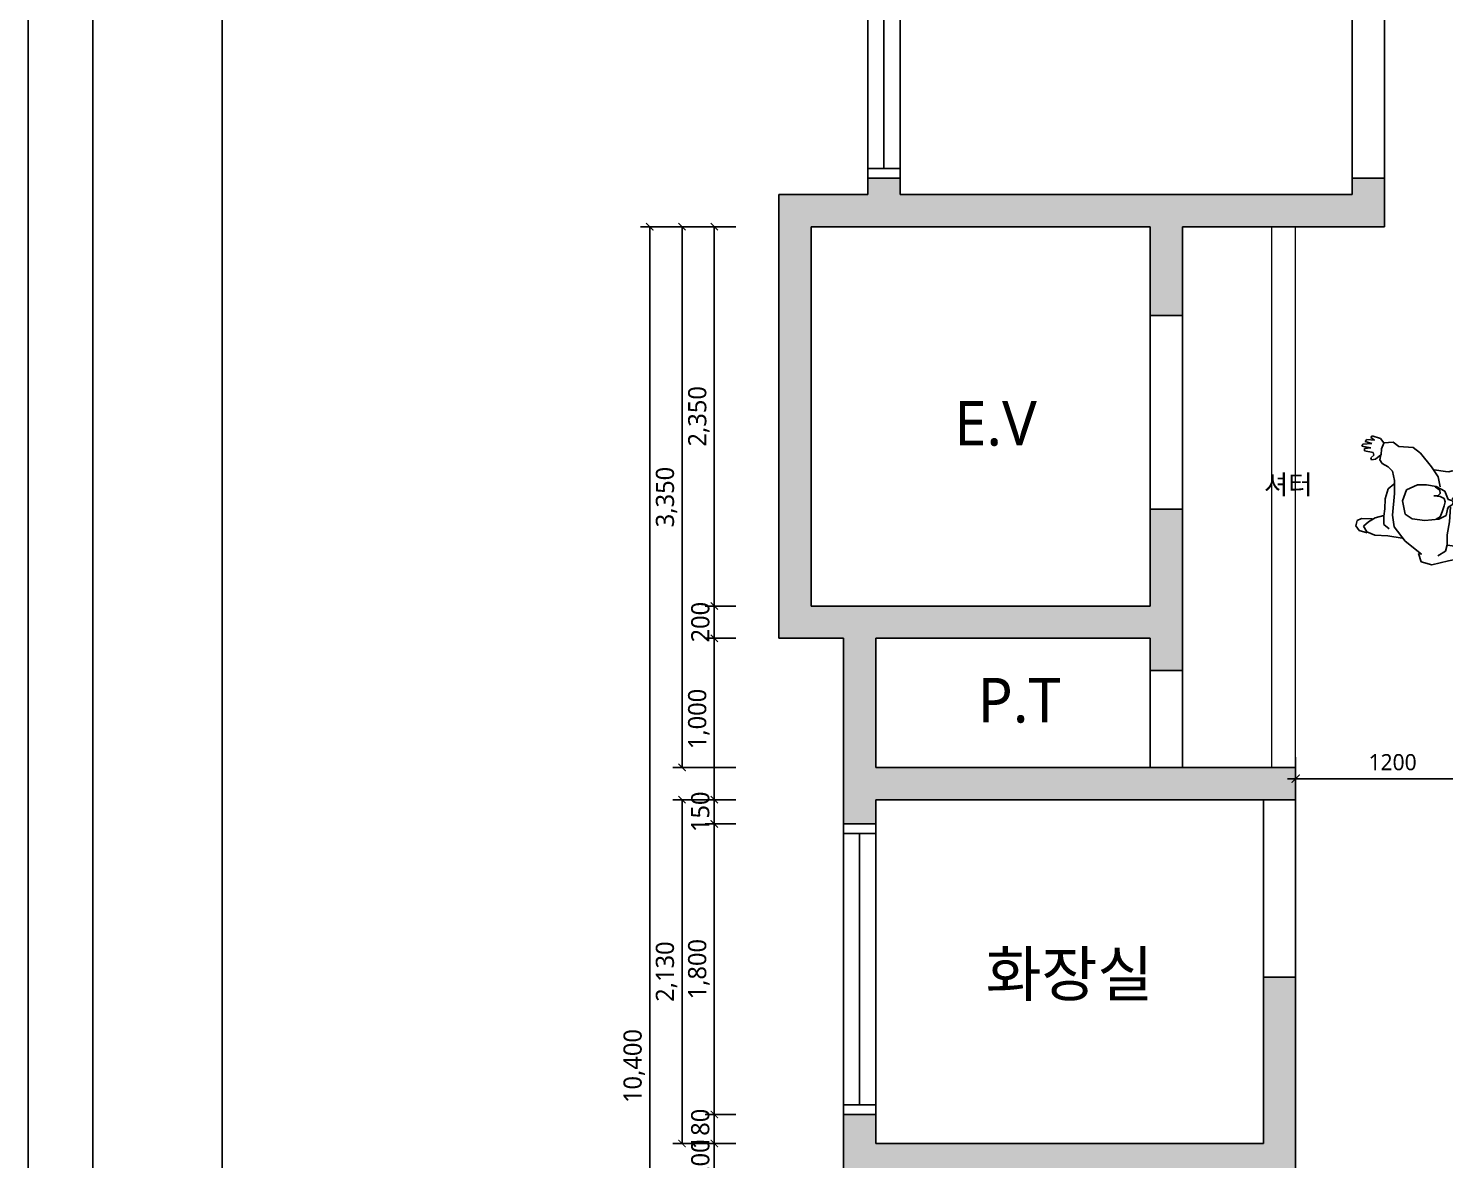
# Model space of a CAD drawing. Header units: metres. Extents: x 11578468 to 47831421, y -58341524 to -14256839.
# Drawn here: x 23771916 to 23780686, y -29031417 to -29024408 of the extents above; entities that cross this region are included whole.
import ezdxf
from ezdxf.enums import TextEntityAlignment as Align

# ---------------------------------------------------------------- set-up
doc = ezdxf.new("R2010")
doc.units = ezdxf.units.M
doc.header["$LTSCALE"] = 50
doc.header["$MEASUREMENT"] = 0
doc.linetypes.add('CEN', pattern=[62, 60, -1, 0, -1])
doc.layers.get('0').update_dxf_attribs({"linetype": 'CONTINUOUS'})
doc.layers.get('DEFPOINTS').update_dxf_attribs({"linetype": 'CONTINUOUS'})
for name, color, linetype in [('3.기호.계단선', 30, 'CONTINUOUS'), ('CEN', 250, 'CEN'), ('FORM(YOURNAME)-1', 1, 'CONTINUOUS'), ('FORM(YOURNAME)-11', 1, 'CONTINUOUS'), ('TEX', 7, 'CONTINUOUS'), ('wall', 3, 'CONTINUOUS'), ('WIN', 4, 'CONTINUOUS'), ('家具外线', 7, 'CONTINUOUS')]:
    doc.layers.add(name, color=color, linetype=linetype)
for name, color, linetype, lineweight in [('DIM', 7, 'CONTINUOUS', 15), ('ha', 8, 'CONTINUOUS', 5), ('wall2', 3, 'CONTINUOUS', 25)]:
    doc.layers.add(name, color=color, linetype=linetype, lineweight=lineweight)
doc.styles.add('HY 울릉도 L', font='malgun.ttf')
doc.styles.add('JT1', font='malgun.ttf')
doc.styles.add('N 맑은고딕', font='malgun.ttf')
doc.styles.add('NEW 맑은고딕', font='malgun.ttf')
doc.styles.add('YOURNAME', font='malgun.ttf')
doc.dimstyles.new('JJ IN 45', dxfattribs={"dimscale": 45, "dimtxt": 2.5, "dimasz": 1, "dimexe": 1.25, "dimexo": 1.5, "dimtad": 1, "dimdec": 6, "dimlunit": 6, "dimtxsty": 'N 맑은고딕', "dimblk": 'ARCHTICK', "dimcen": 2.5, "dimclrd": 256, "dimclre": 256, "dimclrt": 256, "dimadec": 0, "dimazin": 0, "dimtfac": 1, "dimtdec": 6, "dimtix": 1, "dimtmove": 0, "dimatfit": 3, "dimldrblk": 'ARCHTICK', "dimfxl": 1, "dimarcsym": 0})
doc.dimstyles.new('사본 50', dxfattribs={"dimscale": 50, "dimtxt": 2, "dimasz": 1, "dimexe": 1, "dimexo": 1, "dimgap": 1, "dimtad": 1, "dimdec": 0, "dimrnd": 0.05, "dimdsep": 46, "dimlunit": 6, "dimtxsty": 'HY 울릉도 L', "dimblk": 'ARCHTICK', "dimcen": 2.5, "dimdle": 1, "dimclrd": 133, "dimclre": 133, "dimclrt": 30, "dimadec": 0, "dimazin": 0, "dimtfac": 1, "dimtdec": 0, "dimtix": 1, "dimtmove": 2, "dimatfit": 3, "dimldrblk": 'ARCHTICK', "dimfxl": 1, "dimlwd": -1, "dimlwe": -1, "dimarcsym": 0})

# ---------------------------------------------------------------- blocks, each defined once
blk = doc.blocks.new('*U1961')
at = {"layer": 'WIN', "linetype": 'Continuous'}
blk.add_line((60, 100), (1740, 100), dxfattribs=at)
for points in [[(0, 0), (1800, 0), (1800, 200), (0, 200)], [(0, 0), (60, 0), (60, 200), (0, 200)], [(1800, 0), (1740, 0), (1740, 200), (1800, 200)]]:
    blk.add_lwpolyline(points, close=True, dxfattribs=at)
blk = doc.blocks.new('*U1962')
at = {"layer": 'WIN', "linetype": 'Continuous'}
blk.add_line((60, 100), (1040, 100), dxfattribs=at)
for points in [[(0, 0), (1100, 0), (1100, 200), (0, 200)], [(0, 0), (60, 0), (60, 200), (0, 200)], [(1100, 0), (1040, 0), (1040, 200), (1100, 200)]]:
    blk.add_lwpolyline(points, close=True, dxfattribs=at)
blk = doc.blocks.new('_ArchTick')
at = {"color": 0, "linetype": 'ByBlock', "const_width": 0.15}
blk.add_lwpolyline([(-0.5, -0.5), (0.5, 0.5)], dxfattribs=at)
blk = doc.blocks.new('*D407')
at = {"layer": 'DEFPOINTS', "color": 0, "transparency": 16777216}
for p in [(23724552, -29133957), (23724352, -29136307), (23724552, -29136307)]:
    blk.add_point(p, dxfattribs=at)
at = {"layer": 'DIM', "lineweight": -2, "transparency": 16777216}
for p, q in [((23724484.5, -29133957), (23724295.8, -29133957)), ((23724352, -29133957), (23724352, -29136307)), ((23724484.5, -29136307), (23724295.8, -29136307))]:
    blk.add_line(p, q, dxfattribs=at)
at = {"layer": 'DIM', "lineweight": -2, "transparency": 16777216, "xscale": 45, "yscale": 45, "zscale": 45}
for p, rotation in [((23724352, -29133957), 90), ((23724352, -29136307), 270)]:
    blk.add_blockref('_ArchTick', p, dxfattribs=dict(at, rotation=rotation))
at = {"layer": 'DIM', "transparency": 16777216, "insert": (23724256.3, -29135132), "char_height": 112.5, "attachment_point": 5, "rotation": 90, "style": 'N 맑은고딕'}
blk.add_mtext('2,350', dxfattribs=at)
blk = doc.blocks.new('*D408')
at = {"layer": 'DEFPOINTS', "color": 0, "transparency": 16777216}
for p in [(23724552, -29136307), (23724352, -29136507), (23724552, -29136507)]:
    blk.add_point(p, dxfattribs=at)
at = {"layer": 'DIM', "lineweight": -2, "transparency": 16777216}
for p, q in [((23724352, -29136307), (23724352, -29136262)), ((23724484.5, -29136307), (23724295.8, -29136307)), ((23724352, -29136307), (23724352, -29136507)), ((23724484.5, -29136507), (23724295.8, -29136507)), ((23724352, -29136507), (23724352, -29136552))]:
    blk.add_line(p, q, dxfattribs=at)
at = {"layer": 'DIM', "lineweight": -2, "transparency": 16777216, "xscale": 45, "yscale": 45, "zscale": 45}
for p, rotation in [((23724352, -29136307), 270), ((23724352, -29136507), 90)]:
    blk.add_blockref('_ArchTick', p, dxfattribs=dict(at, rotation=rotation))
at = {"layer": 'DIM', "transparency": 16777216, "insert": (23724265.8, -29136407), "char_height": 112.5, "attachment_point": 5, "rotation": 90, "style": 'N 맑은고딕'}
blk.add_mtext('200', dxfattribs=at)
blk = doc.blocks.new('*D409')
at = {"layer": 'DEFPOINTS', "color": 0, "transparency": 16777216}
for p in [(23724552, -29136507), (23724352, -29137507), (23724552, -29137507)]:
    blk.add_point(p, dxfattribs=at)
at = {"layer": 'DIM', "lineweight": -2, "transparency": 16777216}
for p, q in [((23724484.5, -29136507), (23724295.8, -29136507)), ((23724352, -29136507), (23724352, -29137507)), ((23724484.5, -29137507), (23724295.8, -29137507))]:
    blk.add_line(p, q, dxfattribs=at)
at = {"layer": 'DIM', "lineweight": -2, "transparency": 16777216, "xscale": 45, "yscale": 45, "zscale": 45}
for p, rotation in [((23724352, -29136507), 90), ((23724352, -29137507), 270)]:
    blk.add_blockref('_ArchTick', p, dxfattribs=dict(at, rotation=rotation))
at = {"layer": 'DIM', "transparency": 16777216, "insert": (23724256, -29137007), "char_height": 112.5, "attachment_point": 5, "rotation": 90, "style": 'N 맑은고딕'}
blk.add_mtext('1,000', dxfattribs=at)
blk = doc.blocks.new('*D410')
at = {"layer": 'DEFPOINTS', "color": 0, "transparency": 16777216}
for p in [(23724552, -29137507), (23724352, -29137657), (23724552, -29137657)]:
    blk.add_point(p, dxfattribs=at)
at = {"layer": 'DIM', "lineweight": -2, "transparency": 16777216}
for p, q in [((23724352, -29137507), (23724352, -29137462)), ((23724484.5, -29137507), (23724295.8, -29137507)), ((23724352, -29137507), (23724352, -29137657)), ((23724484.5, -29137657), (23724295.8, -29137657)), ((23724352, -29137657), (23724352, -29137702))]:
    blk.add_line(p, q, dxfattribs=at)
at = {"layer": 'DIM', "lineweight": -2, "transparency": 16777216, "xscale": 45, "yscale": 45, "zscale": 45}
for p, rotation in [((23724352, -29137507), 270), ((23724352, -29137657), 90)]:
    blk.add_blockref('_ArchTick', p, dxfattribs=dict(at, rotation=rotation))
at = {"layer": 'DIM', "transparency": 16777216, "insert": (23724265.4, -29137582), "char_height": 112.5, "attachment_point": 5, "rotation": 90, "style": 'N 맑은고딕'}
blk.add_mtext('150', dxfattribs=at)
blk = doc.blocks.new('*D411')
at = {"layer": 'DEFPOINTS', "color": 0, "transparency": 16777216}
for p in [(23724552, -29137657), (23724352, -29139457), (23724552, -29139457)]:
    blk.add_point(p, dxfattribs=at)
at = {"layer": 'DIM', "lineweight": -2, "transparency": 16777216}
for p, q in [((23724484.5, -29137657), (23724295.8, -29137657)), ((23724352, -29137657), (23724352, -29139457)), ((23724484.5, -29139457), (23724295.8, -29139457))]:
    blk.add_line(p, q, dxfattribs=at)
at = {"layer": 'DIM', "lineweight": -2, "transparency": 16777216, "xscale": 45, "yscale": 45, "zscale": 45}
for p, rotation in [((23724352, -29137657), 90), ((23724352, -29139457), 270)]:
    blk.add_blockref('_ArchTick', p, dxfattribs=dict(at, rotation=rotation))
at = {"layer": 'DIM', "transparency": 16777216, "insert": (23724256, -29138557), "char_height": 112.5, "attachment_point": 5, "rotation": 90, "style": 'N 맑은고딕'}
blk.add_mtext('1,800', dxfattribs=at)
blk = doc.blocks.new('*D412')
at = {"layer": 'DEFPOINTS', "color": 0, "transparency": 16777216}
for p in [(23724552, -29139457), (23724352, -29139637), (23724552, -29139637)]:
    blk.add_point(p, dxfattribs=at)
at = {"layer": 'DIM', "lineweight": -2, "transparency": 16777216}
for p, q in [((23724352, -29139457), (23724352, -29139412)), ((23724484.5, -29139457), (23724295.8, -29139457)), ((23724352, -29139457), (23724352, -29139637)), ((23724484.5, -29139637), (23724295.8, -29139637)), ((23724352, -29139637), (23724352, -29139682))]:
    blk.add_line(p, q, dxfattribs=at)
at = {"layer": 'DIM', "lineweight": -2, "transparency": 16777216, "xscale": 45, "yscale": 45, "zscale": 45}
for p, rotation in [((23724352, -29139457), 270), ((23724352, -29139637), 90)]:
    blk.add_blockref('_ArchTick', p, dxfattribs=dict(at, rotation=rotation))
at = {"layer": 'DIM', "transparency": 16777216, "insert": (23724265.4, -29139547), "char_height": 112.5, "attachment_point": 5, "rotation": 90, "style": 'N 맑은고딕'}
blk.add_mtext('180', dxfattribs=at)
blk = doc.blocks.new('*D413')
at = {"layer": 'DEFPOINTS', "color": 0, "transparency": 16777216}
for p in [(23724552, -29139637), (23724352, -29139837), (23724552, -29139837)]:
    blk.add_point(p, dxfattribs=at)
at = {"layer": 'DIM', "lineweight": -2, "transparency": 16777216}
for p, q in [((23724352, -29139637), (23724352, -29139592)), ((23724484.5, -29139637), (23724295.8, -29139637)), ((23724352, -29139637), (23724352, -29139837)), ((23724484.5, -29139837), (23724295.8, -29139837)), ((23724352, -29139837), (23724352, -29139882))]:
    blk.add_line(p, q, dxfattribs=at)
at = {"layer": 'DIM', "lineweight": -2, "transparency": 16777216, "xscale": 45, "yscale": 45, "zscale": 45}
for p, rotation in [((23724352, -29139637), 270), ((23724352, -29139837), 90)]:
    blk.add_blockref('_ArchTick', p, dxfattribs=dict(at, rotation=rotation))
at = {"layer": 'DIM', "transparency": 16777216, "insert": (23724265.8, -29139737), "char_height": 112.5, "attachment_point": 5, "rotation": 90, "style": 'N 맑은고딕'}
blk.add_mtext('200', dxfattribs=at)
blk = doc.blocks.new('*D419')
at = {"layer": 'DEFPOINTS', "color": 0, "transparency": 16777216}
for p in [(23724552, -29133957), (23724152, -29137307), (23724552, -29137307)]:
    blk.add_point(p, dxfattribs=at)
at = {"layer": 'DIM', "lineweight": -2, "transparency": 16777216}
for p, q in [((23724484.5, -29133957), (23724095.8, -29133957)), ((23724152, -29133957), (23724152, -29137307)), ((23724484.5, -29137307), (23724095.8, -29137307))]:
    blk.add_line(p, q, dxfattribs=at)
at = {"layer": 'DIM', "lineweight": -2, "transparency": 16777216, "xscale": 45, "yscale": 45, "zscale": 45}
for p, rotation in [((23724152, -29133957), 90), ((23724152, -29137307), 270)]:
    blk.add_blockref('_ArchTick', p, dxfattribs=dict(at, rotation=rotation))
at = {"layer": 'DIM', "transparency": 16777216, "insert": (23724056.3, -29135632), "char_height": 112.5, "attachment_point": 5, "rotation": 90, "style": 'N 맑은고딕'}
blk.add_mtext('3,350', dxfattribs=at)
blk = doc.blocks.new('*D420')
at = {"layer": 'DEFPOINTS', "color": 0, "transparency": 16777216}
for p in [(23724552, -29137507), (23724152, -29139637), (23724552, -29139637)]:
    blk.add_point(p, dxfattribs=at)
at = {"layer": 'DIM', "lineweight": -2, "transparency": 16777216}
for p, q in [((23724484.5, -29137507), (23724095.8, -29137507)), ((23724152, -29137507), (23724152, -29139637)), ((23724484.5, -29139637), (23724095.8, -29139637))]:
    blk.add_line(p, q, dxfattribs=at)
at = {"layer": 'DIM', "lineweight": -2, "transparency": 16777216, "xscale": 45, "yscale": 45, "zscale": 45}
for p, rotation in [((23724152, -29137507), 90), ((23724152, -29139637), 270)]:
    blk.add_blockref('_ArchTick', p, dxfattribs=dict(at, rotation=rotation))
at = {"layer": 'DIM', "transparency": 16777216, "insert": (23724056, -29138572), "char_height": 112.5, "attachment_point": 5, "rotation": 90, "style": 'N 맑은고딕'}
blk.add_mtext('2,130', dxfattribs=at)
blk = doc.blocks.new('*D422')
at = {"layer": 'DEFPOINTS', "color": 0, "transparency": 16777216}
for p in [(23724533.9, -29133957), (23723952, -29144357), (23724552, -29144357)]:
    blk.add_point(p, dxfattribs=at)
at = {"layer": 'DIM', "lineweight": -2, "transparency": 16777216}
for p, q in [((23724466.4, -29133957), (23723895.8, -29133957)), ((23723952, -29133957), (23723952, -29144357)), ((23724484.5, -29144357), (23723895.8, -29144357))]:
    blk.add_line(p, q, dxfattribs=at)
at = {"layer": 'DIM', "lineweight": -2, "transparency": 16777216, "xscale": 45, "yscale": 45, "zscale": 45}
for p, rotation in [((23723952, -29133957), 90), ((23723952, -29144357), 270)]:
    blk.add_blockref('_ArchTick', p, dxfattribs=dict(at, rotation=rotation))
at = {"layer": 'DIM', "transparency": 16777216, "insert": (23723856, -29139157), "char_height": 112.5, "attachment_point": 5, "rotation": 90, "style": 'N 맑은고딕'}
blk.add_mtext('10,400', dxfattribs=at)
blk = doc.blocks.new('FORM-ELEVATION')
at = {"layer": 'DEFPOINTS', "color": 158}
blk.add_lwpolyline([(-10309, -21692), (71691, -21692), (71691, 35708), (-10309, 35708)], close=True, dxfattribs=at)
at = {"layer": 'DEFPOINTS'}
blk.add_lwpolyline([(-8309, 33708), (61071, 33708), (61071, -19692), (-8309, -19692)], close=True, dxfattribs=at)
at = {"layer": 'FORM(YOURNAME)-11', "color": 250}
blk.add_lwpolyline([(-11309, -22692), (72691, -22692), (72691, 36708), (-11309, 36708)], close=True, dxfattribs=at)
at = {"layer": 'FORM(YOURNAME)-11', "color": 3, "style": 'YOURNAME'}
for tag, height, p in [('1', 451, (71041, -1219)), ('2', 451, (71041, -1863)), ('3', 451, (71041, -3150)), ('4', 451, (71041, -5081)), ('5', 515, (71041, -7398)), ('6', 515, (71041, -9650)), ('7', 515, (71041, -11903)), ('8', 515, (71041, -14155)), ('9', 515, (71041, -16408)), ('10', 515, (66791, -18596)), ('11', 515, (71041, -18660)), ('12', 515, (66791, -20848)), ('13', 515, (71041, -20848))]:
    blk.add_attdef(tag, text='', height=height, dxfattribs=at).set_placement(p, align=Align.MIDDLE_RIGHT)
blk = doc.blocks.new('MK-RC-0052')
at = {"layer": '家具外线', "color": 251, "true_color": 0x636466}
for p, q in [((73867, 10638.3), (73858.3, 10629.6)), ((73914.8, 10623.1), (73867, 10638.3)), ((73812.7, 10590.5), (73806.2, 10577.5)), ((73806.2, 10577.5), (73858.3, 10568.8)), ((73864.8, 10592.7), (73812.7, 10590.5)), ((73858.3, 10568.8), (73821.4, 10564.4)), ((73821.4, 10564.4), (73821.4, 10551.4)), ((73821.4, 10551.4), (73871.4, 10540.5)), ((73834.4, 10616.5), (73825.7, 10605.7)), ((73825.7, 10605.7), (73864.8, 10592.7)), ((73880.1, 10612.2), (73834.4, 10616.5)), ((73858.3, 10629.6), (73880.1, 10612.2)), ((73934.4, 10597), (73914.8, 10623.1)), ((73919.2, 10527.5), (73921.4, 10562.2)), ((73921.4, 10562.2), (73934.4, 10594.8)), ((73988.7, 10601.3), (73934.4, 10597)), ((74023.5, 10575.3), (73988.7, 10601.3)), ((74106.1, 10570.9), (74023.5, 10575.3)), ((74149.6, 10536.2), (74106.1, 10570.9)), ((73875.7, 10525.3), (73858.3, 10510.1)), ((73858.3, 10510.1), (73862.7, 10497.1)), ((73862.7, 10497.1), (73886.6, 10501.4)), ((73871.4, 10540.5), (73875.7, 10525.3)), ((73886.6, 10501.4), (73917, 10527.5)), ((73917, 10527.5), (73910.5, 10497.1)), ((73910.5, 10497.1), (73925.7, 10475.4)), ((73925.7, 10475.4), (73960.5, 10455.8)), ((74214.8, 10455.8), (74149.6, 10536.2)), ((73960.5, 10455.8), (73986.6, 10431.9)), ((73986.6, 10431.9), (73997.4, 10375.5)), ((74253.9, 10397.2), (74214.8, 10455.8)), ((74297.4, 10429.8), (74230, 10438.5)), ((74264.8, 10338.6), (74253.9, 10397.2)), ((74317, 10427.6), (74297.4, 10429.8)), ((74336.5, 10434.1), (74317, 10427.6)), ((74397.4, 10429.8), (74336.5, 10434.1)), ((74438.7, 10405.9), (74397.4, 10429.8)), ((74419.1, 10421.1), (74558.2, 10445)), ((74475.6, 10390.7), (74438.7, 10405.9)), ((74486.5, 10364.6), (74475.6, 10390.7)), ((74558.2, 10445), (74608.2, 10434.1)), ((74608.2, 10434.1), (74649.5, 10403.7)), ((74649.5, 10403.7), (74649.5, 10364.6)), ((73960.5, 10327.7), (73943.1, 10269.1)), ((73993.1, 10355.9), (73960.5, 10327.7)), ((73997.4, 10299.5), (73986.6, 10173.5)), ((73997.4, 10375.5), (73997.4, 10299.5)), ((74067.7, 10322.5), (74044.4, 10258.1)), ((74132.2, 10351.6), (74067.7, 10322.5)), ((74184.4, 10351.6), (74132.2, 10351.6)), ((74240.9, 10340.7), (74184.4, 10351.6)), ((74235.3, 10338.7), (74262.6, 10319)), ((74292.3, 10313.2), (74240.9, 10340.7)), ((74264.8, 10299.5), (74253.9, 10288.6)), ((74262.6, 10319), (74264.8, 10299.5)), ((74312.6, 10265.3), (74292.3, 10313.2)), ((74386.5, 10295.1), (74440.9, 10319)), ((74440.9, 10319), (74469.1, 10345.1)), ((74521.3, 10340.7), (74464.8, 10332)), ((74469.1, 10345.1), (74486.5, 10364.6)), ((74569.1, 10338.6), (74521.3, 10340.7)), ((74612.6, 10345.1), (74569.1, 10338.6)), ((74649.5, 10364.6), (74612.6, 10345.1)), ((73943.1, 10269.1), (73940.9, 10210.4)), ((74044.4, 10258.1), (74059.8, 10179.4)), ((74253.9, 10288.6), (74228.6, 10286.5)), ((74228.6, 10286.5), (74264.8, 10282.1)), ((74264.8, 10282.1), (74288.7, 10271.2)), ((74288.7, 10227.8), (74277.8, 10193)), ((74288.7, 10271.2), (74295.2, 10251.7)), ((74295.2, 10251.7), (74288.7, 10227.8)), ((74308.9, 10208.9), (74314, 10222.6)), ((74332.9, 10258.9), (74312.6, 10265.3)), ((74314, 10222.6), (74335.8, 10232.8)), ((74319.1, 10134.4), (74326.8, 10222.5)), ((74343.8, 10247.3), (74332.9, 10258.9)), ((74335.8, 10232.8), (74343.8, 10247.3)), ((74336.4, 10264.9), (74338.7, 10273.4)), ((74338.7, 10273.4), (74386.5, 10295.1)), ((73777.9, 10140.9), (73771.4, 10110.5)), ((73804, 10153.9), (73777.9, 10140.9)), ((73867, 10151.8), (73804, 10153.9)), ((73845.3, 10134.4), (73814.8, 10108.3)), ((73884.4, 10158.3), (73845.3, 10134.4)), ((73934.4, 10171.3), (73884.4, 10158.3)), ((73940.9, 10210.4), (73934.4, 10167)), ((73934.4, 10167), (73934.4, 10119.2)), ((73986.6, 10173.5), (73995.3, 10104)), ((74059.8, 10179.4), (74101.1, 10151.1)), ((74101.1, 10151.1), (74175.7, 10140.9)), ((74175.7, 10140.9), (74258.3, 10149.6)), ((74264.8, 10162.6), (74240.9, 10149.6)), ((74258.3, 10149.6), (74300.2, 10172)), ((74277.8, 10193), (74264.8, 10162.6)), ((74300.2, 10172), (74308.9, 10208.9)), ((74306.1, 10058.4), (74319.1, 10134.4)), ((73771.4, 10110.5), (73790.9, 10082.3)), ((73790.9, 10082.3), (73836.6, 10069.2)), ((73814.8, 10108.3), (73834.4, 10075.8)), ((73834.4, 10075.8), (73882.2, 10056.2)), ((73882.2, 10056.2), (73958.3, 10051.9)), ((73934.4, 10119.2), (73967, 10093.1)), ((73958.3, 10051.9), (74043.1, 10038.8)), ((73995.3, 10104), (74060.5, 10021.5)), ((74306.1, 9997.6), (74306.1, 10058.4)), ((74060.5, 10021.5), (74156.1, 9943.3)), ((74306.1, 9999.7), (74297.4, 9962.8)), ((74380, 9986.7), (74306.1, 9997.6)), ((74403.9, 9984.5), (74380, 9986.7)), ((74401.7, 9941.1), (74403.9, 9978)), ((74440.9, 10021.5), (74403.9, 9984.5)), ((74495.2, 10041), (74440.9, 10021.5)), ((74467, 9991.1), (74480, 10004.1)), ((74562.6, 9980.2), (74467, 9991.1)), ((74480, 10004.1), (74506.1, 10025.8)), ((74506.1, 10025.8), (74495.2, 10041)), ((74532.2, 9960.7), (74562.6, 9967.2)), ((74562.6, 9967.2), (74562.6, 9980.2)), ((74138.7, 9947.6), (74153.9, 9899.8)), ((74156.1, 9943.3), (74138.7, 9947.6)), ((74153.9, 9899.8), (74217, 9882.5)), ((74217, 9882.5), (74314.8, 9904.2)), ((74297.4, 9962.8), (74251.8, 9934.6)), ((74314.8, 9904.2), (74390.9, 9921.6)), ((74384.4, 9919.4), (74401.7, 9941.1)), ((74390.9, 9921.6), (74449.6, 9899.8)), ((74449.6, 9899.8), (74503.9, 9889)), ((74488.7, 9910.7), (74534.3, 9915)), ((74516.9, 9904.2), (74488.7, 9910.7)), ((74503.9, 9889), (74516.9, 9904.2)), ((74523.5, 9932.4), (74556.1, 9936.8)), ((74538.7, 9930.2), (74523.5, 9932.4)), ((74560.4, 9954.1), (74532.2, 9960.7)), ((74534.3, 9915), (74538.7, 9930.2)), ((74556.1, 9936.8), (74560.4, 9954.1))]:
    blk.add_line(p, q, dxfattribs=at)
blk = doc.blocks.new('*D2439')
at = {"layer": 'DEFPOINTS', "color": 0}
for p in [(23779763.7, -29028873.1), (23780964.2, -29028873.1), (23780964.2, -29029056.6)]:
    blk.add_point(p, dxfattribs=at)
at = {"layer": 'wall', "color": 133, "ltscale": 10}
for p, q in [((23779763.7, -29028923.1), (23779763.7, -29029106.6)), ((23780964.2, -29028923.1), (23780964.2, -29029106.6)), ((23779713.7, -29029056.6), (23781014.2, -29029056.6))]:
    blk.add_line(p, q, dxfattribs=at)
at = {"layer": 'wall', "color": 133, "xscale": 50, "yscale": 50, "zscale": 50, "rotation": 180}
blk.add_blockref('_ArchTick', (23779763.7, -29029056.6), dxfattribs=at)
at = {"layer": 'wall', "color": 133, "xscale": 50, "yscale": 50, "zscale": 50}
blk.add_blockref('_ArchTick', (23780964.2, -29029056.6), dxfattribs=at)
at = {"layer": 'wall', "color": 30, "ltscale": 10, "insert": (23780363.9, -29028954.7), "char_height": 100, "attachment_point": 5, "style": 'HY 울릉도 L'}
blk.add_mtext('1200', dxfattribs=at)
blk = doc.blocks.new('sdagdgds')
at = {"layer": 'ha', "transparency": 33554687}
h = blk.add_hatch(color=256, dxfattribs=at)
h.dxf.hatch_style = 1
h.paths.add_polyline_path([(23725502, -29128457), (23728302, -29128457), (23728302, -29132607), (23728502, -29132607), (23728502, -29128257), (23728302, -29128257), (23725302, -29128257), (23725302, -29132557), (23725502, -29132557)])
h.paths.add_polyline_path([(23728502, -29133657), (23728302, -29133657), (23728302, -29133757), (23725502, -29133757), (23725502, -29133657), (23725302, -29133657), (23725302, -29133757), (23724848.0976572, -29133757), (23724752, -29133757), (23724752, -29136507), (23725152, -29136507), (23725152, -29137657), (23725352, -29137657), (23725352, -29137507), (23727752, -29137507), (23727952, -29137507), (23727952, -29137307), (23725352, -29137307), (23725352, -29136507), (23727052, -29136507), (23727052, -29136707), (23727252, -29136707), (23727252, -29136507), (23727252, -29135757), (23727252, -29135707), (23727052, -29135707), (23727052, -29135757), (23727052, -29136307), (23725352, -29136307), (23724952, -29136307), (23724952, -29133957), (23727052, -29133957), (23727052, -29134507), (23727252, -29134507), (23727252, -29133957), (23728502, -29133957)])
h.paths.add_polyline_path([(23727952, -29138607), (23727752, -29138607), (23727752, -29139637), (23725352, -29139637), (23725352, -29139457), (23725152, -29139457), (23725152, -29140057), (23725352, -29140057), (23725352, -29139837), (23727752, -29139837), (23727752, -29139907), (23727952, -29139907), (23727952, -29139837)])
h.paths.add_polyline_path([(23727952, -29141007), (23727752, -29141007), (23727752, -29142007), (23725352, -29142007), (23725352, -29141857), (23725152, -29141857), (23725152, -29144557), (23725652, -29144557), (23725652, -29144657), (23729552, -29144657), (23729552, -29144457), (23725852, -29144457), (23725852, -29144357), (23725352, -29144357), (23725352, -29142207), (23727952, -29142207)])
h.paths.add_polyline_path([(23731552, -29144307), (23730852, -29144307), (23730852, -29144457), (23730732, -29144457), (23730732, -29144657), (23732052, -29144657), (23732052, -29144457), (23731552, -29144457)])
h.paths.add_polyline_path([(23739502, -29144457), (23736702, -29144457), (23736702, -29144307), (23736002, -29144307), (23736002, -29144457), (23733202, -29144457), (23733202, -29144657), (23739502, -29144657)])
h.paths.add_polyline_path([(23745902, -29143307), (23745702, -29143307), (23745702, -29144457), (23744702, -29144457), (23744702, -29144307), (23744002, -29144307), (23744002, -29144457), (23743102, -29144457), (23743102, -29144657), (23745902, -29144657)])
h.paths.add_polyline_path([(23745902, -29133157), (23745702, -29133157), (23745702, -29139657), (23745902, -29139657)])
h.paths.add_polyline_path([(23745902, -29140857), (23745702, -29140857), (23745702, -29142157), (23745902, -29142157)])
h.paths.add_polyline_path([(23744602, -29136307), (23743902, -29136307), (23743902, -29136657), (23744602, -29136657)])
h.paths.add_polyline_path([(23736702, -29136307), (23736002, -29136307), (23736002, -29136657), (23736702, -29136657)])
h.paths.add_polyline_path([(23731602, -29136307), (23730902, -29136307), (23730902, -29136657), (23731602, -29136657)])
h.paths.add_polyline_path([(23745902, -29130707), (23745702, -29130707), (23745702, -29131957), (23745902, -29131957)])
h.paths.add_polyline_path([(23745902, -29128257), (23743802, -29128257), (23743802, -29128457), (23743802, -29128707), (23744502, -29128707), (23744502, -29128457), (23745702, -29128457), (23745702, -29129607), (23745902, -29129607)])
h.paths.add_polyline_path([(23731602, -29128457), (23731602, -29128257), (23730902, -29128257), (23730902, -29130107), (23731102, -29130107), (23731102, -29128707), (23731602, -29128707)])
h.paths.add_polyline_path([(23736702, -29128257), (23736002, -29128257), (23736002, -29128457), (23736002, -29128707), (23736702, -29128707), (23736702, -29128457)])
at = {"layer": 'CEN'}
for points in [[(23728302, -29133657), (23728502, -29133657), (23728502, -29132607), (23728302, -29132607)], [(23727052, -29135707), (23727252, -29135707), (23727252, -29134507), (23727052, -29134507)], [(23727052, -29137307), (23727252, -29137307), (23727252, -29136707), (23727052, -29136707)], [(23727752, -29138607), (23727952, -29138607), (23727952, -29137507), (23727752, -29137507)]]:
    blk.add_lwpolyline(points, close=True, dxfattribs=at)
at = {"layer": 'wall'}
for p, q in [((23725302, -29133657), (23725302, -29133757)), ((23725302, -29133657), (23725502, -29133657)), ((23725502, -29133657), (23725502, -29133757)), ((23728302, -29133657), (23728302, -29133757)), ((23728302, -29133657), (23728502, -29133657)), ((23728502, -29133657), (23728502, -29133957)), ((23724752, -29136507), (23724752, -29133757)), ((23724752, -29133757), (23724848.0976572, -29133757)), ((23725302, -29133757), (23724848.0976572, -29133757)), ((23728302, -29133757), (23725502, -29133757)), ((23727052, -29133957), (23724952, -29133957)), ((23724952, -29136307), (23724952, -29133957)), ((23727052, -29134507), (23727052, -29133957)), ((23728502, -29133957), (23727252, -29133957)), ((23727252, -29134507), (23727252, -29133957)), ((23727052, -29134507), (23727252, -29134507)), ((23727052, -29135757), (23727052, -29135707)), ((23727052, -29135707), (23727252, -29135707)), ((23727252, -29135757), (23727252, -29135707)), ((23727052, -29136307), (23727052, -29135757)), ((23727252, -29136507), (23727252, -29135757)), ((23725352, -29136307), (23724952, -29136307)), ((23725352, -29136307), (23727052, -29136307)), ((23725152, -29136507), (23724752, -29136507)), ((23725152, -29137657), (23725152, -29136507)), ((23725352, -29137307), (23725352, -29136507)), ((23725352, -29136507), (23727052, -29136507)), ((23727052, -29136707), (23727052, -29136507)), ((23727252, -29136507), (23727252, -29136707)), ((23727252, -29136707), (23727052, -29136707)), ((23725352, -29137307), (23727952, -29137307)), ((23727952, -29137307), (23727952, -29137507)), ((23725352, -29137657), (23725352, -29137507)), ((23725352, -29137507), (23727752, -29137507)), ((23727752, -29137507), (23727952, -29137507)), ((23727752, -29137507), (23727952, -29137507)), ((23725352, -29137657), (23725152, -29137657)), ((23727752, -29138607), (23727752, -29139637)), ((23727752, -29138607), (23727952, -29138607)), ((23727952, -29138607), (23727952, -29139837)), ((23725152, -29140057), (23725152, -29139457)), ((23725352, -29139457), (23725152, -29139457)), ((23725352, -29139637), (23725352, -29139457)), ((23727752, -29139637), (23725352, -29139637))]:
    blk.add_line(p, q, dxfattribs=at)
at = {"layer": 'WIN', "linetype": 'Continuous', "rotation": 270}
for name, p in [('*U1962', (23725302, -29132557)), ('*U1961', (23725152, -29137657))]:
    blk.add_blockref(name, p, dxfattribs=at)
at = {"layer": 'wall2', "char_height": 275.88175264, "attachment_point": 1, "style": 'NEW 맑은고딕'}
for s, insert in [('E.V', (23725837.5421157, -29135036.5379508)), ('P.T', (23725983.7020641, -29136752.057361)), ('화장실', (23726031.7854218, -29138448.4827187))]:
    blk.add_mtext_dynamic_manual_height_columns(s, width=3673.452008802, gutter_width=1379.4087632, heights=[0], dxfattribs=dict(at, insert=insert))
at = {"layer": 'DIM'}
for base, p1, p2, picture, middle in [((23723952.0000000298, -29144357.0000000112), (23724533.8698122613, -29133957), (23724552, -29144357), '*D422', (23723856.0081521906, -29139157.0000000112)), ((23724152.0000000298, -29137307.0000000112), (23724552, -29133957), (23724552, -29137307), '*D419', (23724056.3138587102, -29135632.0000000112)), ((23724352.0000000298, -29136307.0000000112), (23724552, -29133957), (23724552, -29136307), '*D407', (23724256.3138587102, -29135132.0000000112)), ((23724352, -29136507), (23724552, -29136307), (23724552, -29136507), '*D408', (23724265.7525476, -29136407)), ((23724352.0000000298, -29137507.0000000112), (23724552, -29136507), (23724552, -29137507), '*D409', (23724256.0081521906, -29137007.0000000112)), ((23724152.0000000298, -29139637.0000000112), (23724552, -29137507), (23724552, -29139637), '*D420', (23724056.0081521906, -29138572.0000000112)), ((23724352, -29137657), (23724552, -29137507), (23724552, -29137657), '*D410', (23724265.446841, -29137582)), ((23724352.0000000298, -29139457.0000000112), (23724552, -29137657), (23724552, -29139457), '*D411', (23724256.0081521906, -29138557.0000000112)), ((23724352, -29139637), (23724552, -29139457), (23724552, -29139637), '*D412', (23724265.446841, -29139547)), ((23724352, -29139837), (23724552, -29139637), (23724552, -29139837), '*D413', (23724265.7525476, -29139737))]:
    dim = blk.add_linear_dim(base=base, p1=p1, p2=p2, angle=90, dimstyle='JJ IN 45', dxfattribs=at)
    dim.commit()
    dim.dimension.update_dxf_attribs({"geometry": picture, "text_midpoint": middle})

msp = doc.modelspace()

# ---------------------------------------------------------------- linework, layer by layer
at = {"layer": 'ha'}
msp.add_lwpolyline([(23779613.7, -29028986.6), (23779763.7, -29028986.6), (23779763.7, -29025636.6), (23779613.7, -29025636.6)], close=True, dxfattribs=at)

# ---------------------------------------------------------------- block references
at = {"layer": '3.기호.계단선'}
msp.add_blockref('sdagdgds', (51811.7, 108320.4), dxfattribs=at)
at = {"layer": 'FORM(YOURNAME)-1', "xscale": 0.4, "yscale": 0.4, "zscale": 0.4}
msp.add_blockref('FORM-ELEVATION', (23776439.2, -29030989.6), dxfattribs=at)
at = {"layer": '家具外线', "color": 251, "true_color": 0x636466, "xscale": 1.056000000005588, "yscale": 1.056000000005588, "zscale": 1.056000000005588}
msp.add_blockref('MK-RC-0052', (23702234.4, -29038166.5), dxfattribs=at)

# ---------------------------------------------------------------- texts
at = {"layer": 'TEX', "style": 'JT1'}
msp.add_text('셔터', height=120, dxfattribs=at).set_placement((23779567, -29027293.8))

# ---------------------------------------------------------------- dimensions: what is measured, and where the dimension line sits
at = {"layer": 'wall', "ltscale": 10}
dim = msp.add_linear_dim(base=(23780964.2, -29029056.6), p1=(23779763.7, -29028873.1), p2=(23780964.2, -29028873.1), text='1200', dimstyle='사본 50', dxfattribs=at)
dim.commit()
dim.dimension.update_dxf_attribs({"geometry": '*D2439', "text_midpoint": (23780363.9, -29028954.7)})

doc.saveas('drawing.dxf')
